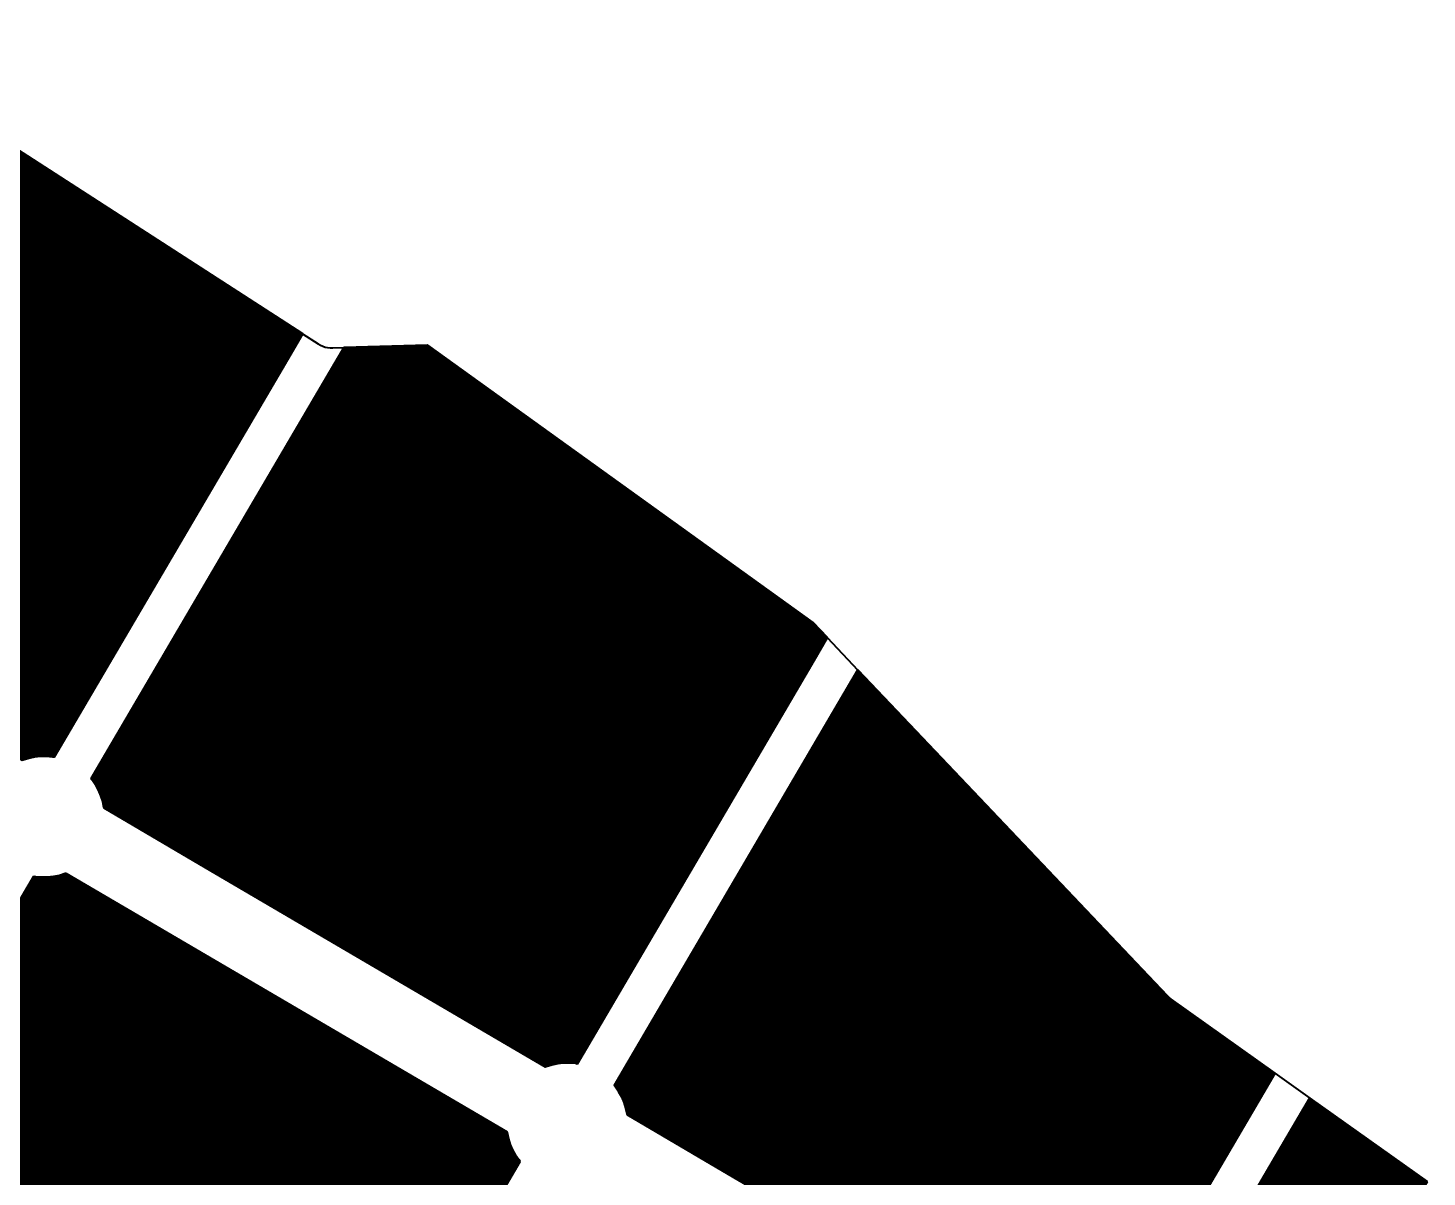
# Model space of a CAD drawing. Header units: metres. Extents: x 729569 to 733474, y 1423763 to 1426173.
# Drawn here: x 731594.6 to 731871.5, y 1425376.7 to 1425604.1 of the extents above; entities that cross this region are included whole.
import ezdxf

# ---------------------------------------------------------------- set-up
doc = ezdxf.new("R2010")
doc.units = ezdxf.units.M
for name, color, linetype in [('GREEN_AREA', 7, 'Continuous'), ('PARCEL_BORDER', 7, 'Continuous'), ('PARCEL_L', 7, 'Continuous')]:
    doc.layers.add(name, color=color, linetype=linetype)

msp = doc.modelspace()

# ---------------------------------------------------------------- hatches: boundary and pattern name
at = {"layer": 'GREEN_AREA', "true_color": 0x96c896}
h = msp.add_hatch(dxfattribs=at)
h.set_pattern_fill('SOLID')
h.paths.add_polyline_path([(731646.59, 1425539.62), (731574.87, 1425581.67), (731526.2, 1425498.66), (731506.14, 1425510.42), (731506.12, 1425510.56), (731505.88, 1425511.71), (731505.53, 1425512.84), (731505.07, 1425513.92), (731504.5, 1425514.95), (731503.84, 1425515.93), (731503.61, 1425516.2), (731555.14, 1425604.1), (731648.92, 1425543.59), (731646.59, 1425539.62)])
h = msp.add_hatch(dxfattribs=at)
h.set_pattern_fill('SOLID')
h.paths.add_polyline_path([(731749.9, 1425486.44), (731752.75, 1425483.43), (731750.11, 1425478.92), (731678.39, 1425520.97), (731629.72, 1425437.96), (731609.66, 1425449.72), (731609.64, 1425449.86), (731609.4, 1425451.02), (731609.05, 1425452.14), (731608.59, 1425453.22), (731608.02, 1425454.26), (731607.36, 1425455.23), (731607.13, 1425455.51), (731657.15, 1425540.83), (731673.68, 1425541.32), (731749.9, 1425486.44)])
h = msp.add_hatch(dxfattribs=at)
h.set_pattern_fill('SOLID')
h.paths.add_polyline_path([(731713.17, 1425389.03), (731713.16, 1425389.17), (731712.92, 1425390.32), (731712.57, 1425391.44), (731712.1, 1425392.53), (731711.54, 1425393.56), (731710.88, 1425394.53), (731710.64, 1425394.81), (731758.84, 1425477.02), (731779.17, 1425455.6), (731733.23, 1425377.27), (731713.17, 1425389.03)])
h = msp.add_hatch(dxfattribs=at)
h.set_pattern_fill('SOLID')
h.paths.add_polyline_path([(731539.8, 1425305.96), (731540.21, 1425305.43), (731540.45, 1425305.14), (731540.67, 1425304.92), (731540.67, 1425304.73), (731540.67, 1425304.7), (731528.73, 1425311.7), (731528.71, 1425311.84), (731528.47, 1425312.99), (731528.12, 1425314.12), (731527.66, 1425315.2), (731527.09, 1425316.23), (731526.43, 1425317.21), (731526.2, 1425317.48), (731595.79, 1425436.17), (731596.14, 1425436.1), (731597.32, 1425436), (731598.49, 1425436.01), (731599.66, 1425436.13), (731600.82, 1425436.38), (731601.94, 1425436.73), (731602.07, 1425436.78), (731689.44, 1425385.55), (731689.45, 1425385.42), (731689.7, 1425384.26), (731690.05, 1425383.14), (731690.51, 1425382.06), (731691.07, 1425381.02), (731691.74, 1425380.05), (731691.97, 1425379.77), (731669.18, 1425340.89), (731597.46, 1425382.95), (731548.79, 1425299.94), (731547.76, 1425300.54), (731547.91, 1425300.69), (731548.09, 1425300.94), (731548.25, 1425301.2), (731548.39, 1425301.48), (731548.49, 1425301.76), (731548.51, 1425301.82), (731548.57, 1425302.09), (731548.61, 1425302.36), (731548.63, 1425302.63), (731548.62, 1425302.91), (731548.61, 1425303.04), (731548.58, 1425303.34), (731548.51, 1425303.63), (731548.44, 1425303.87), (731548.31, 1425304.25), (731548.16, 1425304.6), (731548, 1425304.91), (731548.05, 1425305.03), (731548.15, 1425305.31), (731548.29, 1425305.75), (731548.38, 1425306.17), (731548.49, 1425306.88), (731548.52, 1425307.2), (731548.56, 1425308.02), (731548.55, 1425308.31), (731548.5, 1425309.18), (731548.47, 1425309.49), (731548.33, 1425310.34), (731548.23, 1425310.75), (731548, 1425311.51), (731547.87, 1425311.84), (731547.81, 1425311.98), (731547.72, 1425312.16), (731547.57, 1425312.44), (731547.43, 1425312.67), (731547.15, 1425313.11), (731546.99, 1425313.34), (731546.53, 1425313.91), (731546.35, 1425314.12), (731545.7, 1425314.8), (731545.51, 1425314.97), (731544.84, 1425315.57), (731544.64, 1425315.73), (731544.01, 1425316.19), (731543.73, 1425316.38), (731543.31, 1425316.62), (731543.08, 1425316.74), (731542.84, 1425316.84), (731542.61, 1425316.92), (731542.34, 1425317.01), (731542.07, 1425317.06), (731541.79, 1425317.1), (731541.68, 1425317.1), (731541.42, 1425317.11), (731541.16, 1425317.1), (731540.91, 1425317.06), (731540.66, 1425317), (731540.61, 1425316.99), (731540.34, 1425316.9), (731540.07, 1425316.78), (731539.82, 1425316.63), (731539.77, 1425316.6), (731539.55, 1425316.45), (731539.34, 1425316.28), (731539.15, 1425316.09), (731538.98, 1425315.88), (731538.91, 1425315.78), (731538.74, 1425315.54), (731538.6, 1425315.27), (731538.48, 1425314.99), (731538.39, 1425314.7), (731538.34, 1425314.48), (731538.29, 1425314.23), (731538.26, 1425313.97), (731538.25, 1425313.71), (731538.25, 1425313.3), (731538.28, 1425312.92), (731538.38, 1425312.28), (731538.39, 1425312.17), (731538.52, 1425311.5), (731538.6, 1425310.96), (731538.63, 1425310.56), (731538.65, 1425310.02), (731538.65, 1425309.96), (731538.69, 1425309.35), (731538.71, 1425309.12), (731538.79, 1425308.52), (731538.87, 1425308.12), (731539.03, 1425307.54), (731539.12, 1425307.26), (731539.23, 1425307), (731539.51, 1425306.45), (731539.64, 1425306.2), (731539.8, 1425305.96)])
h = msp.add_hatch(dxfattribs=at)
h.set_pattern_fill('SOLID')
h.paths.add_polyline_path([(731816.69, 1425328.33), (731816.68, 1425328.47), (731816.44, 1425329.62), (731816.08, 1425330.74), (731815.62, 1425331.83), (731815.06, 1425332.86), (731814.39, 1425333.83), (731814.16, 1425334.11), (731848.28, 1425392.3), (731871.46, 1425375.77), (731836.75, 1425316.57), (731816.69, 1425328.33)])
at = {"layer": 'PARCEL_L', "true_color": 0xffffc8}
h = msp.add_hatch(dxfattribs=at)
h.set_pattern_fill('SOLID')
h.paths.add_polyline_path([(731574.87, 1425581.67), (731646.59, 1425539.62), (731599.79, 1425459.81), (731599.44, 1425459.87), (731598.26, 1425459.98), (731597.08, 1425459.97), (731595.91, 1425459.84), (731594.76, 1425459.6), (731593.64, 1425459.25), (731593.51, 1425459.19), (731526.2, 1425498.66), (731574.87, 1425581.67)])
h = msp.add_hatch(dxfattribs=at)
h.set_pattern_fill('SOLID')
h.paths.add_polyline_path([(731678.39, 1425520.97), (731750.11, 1425478.92), (731703.31, 1425399.11), (731702.95, 1425399.18), (731701.78, 1425399.28), (731700.6, 1425399.27), (731699.43, 1425399.14), (731698.28, 1425398.9), (731697.16, 1425398.55), (731697.03, 1425398.49), (731629.72, 1425437.96), (731678.39, 1425520.97)])
h = msp.add_hatch(dxfattribs=at)
h.set_pattern_fill('SOLID')
h.paths.add_polyline_path([(731779.17, 1425455.6), (731820.03, 1425412.54), (731820.38, 1425412.2), (731820.76, 1425411.91), (731841.33, 1425397.25), (731806.83, 1425338.41), (731806.47, 1425338.48), (731805.3, 1425338.58), (731804.12, 1425338.57), (731802.95, 1425338.45), (731801.8, 1425338.21), (731800.67, 1425337.85), (731800.54, 1425337.8), (731733.23, 1425377.27), (731779.17, 1425455.6)])
h = msp.add_hatch(dxfattribs=at)
h.set_pattern_fill('SOLID')
h.paths.add_polyline_path([(731597.46, 1425382.95), (731669.18, 1425340.89), (731622.38, 1425261.09), (731622.02, 1425261.15), (731620.85, 1425261.26), (731619.67, 1425261.25), (731618.5, 1425261.12), (731617.35, 1425260.88), (731616.23, 1425260.53), (731616.1, 1425260.47), (731548.79, 1425299.94), (731597.46, 1425382.95)])

# ---------------------------------------------------------------- linework, layer by layer
at = {"layer": 'PARCEL_BORDER', "lineweight": 50, "true_color": 0x326432}
for points in [[(731646.59, 1425539.62), (731574.87, 1425581.67), (731526.2, 1425498.66), (731506.14, 1425510.42), (731506.12, 1425510.56), (731505.88, 1425511.71), (731505.53, 1425512.84), (731505.07, 1425513.92), (731504.5, 1425514.95), (731503.84, 1425515.93), (731503.61, 1425516.2), (731555.14, 1425604.1), (731648.92, 1425543.59), (731646.59, 1425539.62)], [(731749.9, 1425486.44), (731752.75, 1425483.43), (731750.11, 1425478.92), (731678.39, 1425520.97), (731629.72, 1425437.96), (731609.66, 1425449.72), (731609.64, 1425449.86), (731609.4, 1425451.02), (731609.05, 1425452.14), (731608.59, 1425453.22), (731608.02, 1425454.26), (731607.36, 1425455.23), (731607.13, 1425455.51), (731657.15, 1425540.83), (731673.68, 1425541.32), (731749.9, 1425486.44)], [(731713.17, 1425389.03), (731713.16, 1425389.17), (731712.92, 1425390.32), (731712.57, 1425391.44), (731712.1, 1425392.53), (731711.54, 1425393.56), (731710.88, 1425394.53), (731710.64, 1425394.81), (731758.84, 1425477.02), (731779.17, 1425455.6), (731733.23, 1425377.27), (731713.17, 1425389.03)], [(731816.69, 1425328.33), (731816.68, 1425328.47), (731816.44, 1425329.62), (731816.08, 1425330.74), (731815.62, 1425331.83), (731815.06, 1425332.86), (731814.39, 1425333.83), (731814.16, 1425334.11), (731848.28, 1425392.3), (731871.46, 1425375.77), (731836.75, 1425316.57), (731816.69, 1425328.33)]]:
    msp.add_lwpolyline(points, close=True, dxfattribs=at)
at = {"layer": 'PARCEL_BORDER', "lineweight": 50, "true_color": 0x323232}
for points in [[(731574.87, 1425581.67), (731646.59, 1425539.62), (731599.79, 1425459.81), (731599.44, 1425459.87), (731598.26, 1425459.98), (731597.08, 1425459.97), (731595.91, 1425459.84), (731594.76, 1425459.6), (731593.64, 1425459.25), (731593.51, 1425459.19), (731526.2, 1425498.66), (731574.87, 1425581.67)], [(731678.39, 1425520.97), (731750.11, 1425478.92), (731703.31, 1425399.11), (731702.95, 1425399.18), (731701.78, 1425399.28), (731700.6, 1425399.27), (731699.43, 1425399.14), (731698.28, 1425398.9), (731697.16, 1425398.55), (731697.03, 1425398.49), (731629.72, 1425437.96), (731678.39, 1425520.97)], [(731779.17, 1425455.6), (731820.03, 1425412.54), (731820.38, 1425412.2), (731820.76, 1425411.91), (731841.33, 1425397.25), (731806.83, 1425338.41), (731806.47, 1425338.48), (731805.3, 1425338.58), (731804.12, 1425338.57), (731802.95, 1425338.45), (731801.8, 1425338.21), (731800.67, 1425337.85), (731800.54, 1425337.8), (731733.23, 1425377.27), (731779.17, 1425455.6)], [(731597.46, 1425382.95), (731669.18, 1425340.89), (731622.38, 1425261.09), (731622.02, 1425261.15), (731620.85, 1425261.26), (731619.67, 1425261.25), (731618.5, 1425261.12), (731617.35, 1425260.88), (731616.23, 1425260.53), (731616.1, 1425260.47), (731548.79, 1425299.94), (731597.46, 1425382.95)]]:
    msp.add_lwpolyline(points, close=True, dxfattribs=at)
at = {"layer": 'PARCEL_BORDER', "lineweight": 40, "true_color": 0x323232}
for points in [[(731593.64, 1425459.25), (731594.76, 1425459.6), (731595.91, 1425459.84), (731597.08, 1425459.97), (731598.26, 1425459.98), (731599.44, 1425459.87), (731599.79, 1425459.81), (731648.92, 1425543.59), (731652.05, 1425541.56), (731652.49, 1425541.31), (731652.95, 1425541.1), (731653.42, 1425540.95), (731653.91, 1425540.83), (731654.41, 1425540.77), (731654.91, 1425540.76), (731657.15, 1425540.83), (731607.13, 1425455.51), (731607.36, 1425455.23), (731608.02, 1425454.26), (731608.59, 1425453.22), (731609.05, 1425452.14), (731609.4, 1425451.02), (731609.64, 1425449.86), (731609.66, 1425449.72), (731697.03, 1425398.49), (731697.16, 1425398.55), (731698.28, 1425398.9), (731699.43, 1425399.14), (731700.6, 1425399.27), (731701.78, 1425399.28), (731702.95, 1425399.18), (731703.31, 1425399.11), (731752.75, 1425483.43), (731758.84, 1425477.02), (731710.64, 1425394.81), (731710.88, 1425394.53), (731711.54, 1425393.56), (731712.1, 1425392.53), (731712.57, 1425391.44), (731712.92, 1425390.32), (731713.16, 1425389.17), (731713.17, 1425389.03), (731800.54, 1425337.8)], [(731806.83, 1425338.41), (731841.33, 1425397.25), (731848.28, 1425392.3), (731814.16, 1425334.11)]]:
    msp.add_lwpolyline(points, dxfattribs=at)
at = {"layer": 'PARCEL_BORDER', "lineweight": 50, "true_color": 0x326432}
msp.add_lwpolyline([(731526.2, 1425317.48), (731595.79, 1425436.17), (731596.14, 1425436.1), (731597.32, 1425436), (731598.49, 1425436.01), (731599.66, 1425436.13), (731600.82, 1425436.38), (731601.94, 1425436.73), (731602.07, 1425436.78), (731689.44, 1425385.55), (731689.45, 1425385.42), (731689.7, 1425384.26), (731690.05, 1425383.14), (731690.51, 1425382.06), (731691.07, 1425381.02), (731691.74, 1425380.05), (731691.97, 1425379.77), (731669.18, 1425340.89), (731597.46, 1425382.95), (731548.79, 1425299.94)], dxfattribs=at)

doc.saveas('drawing.dxf')
